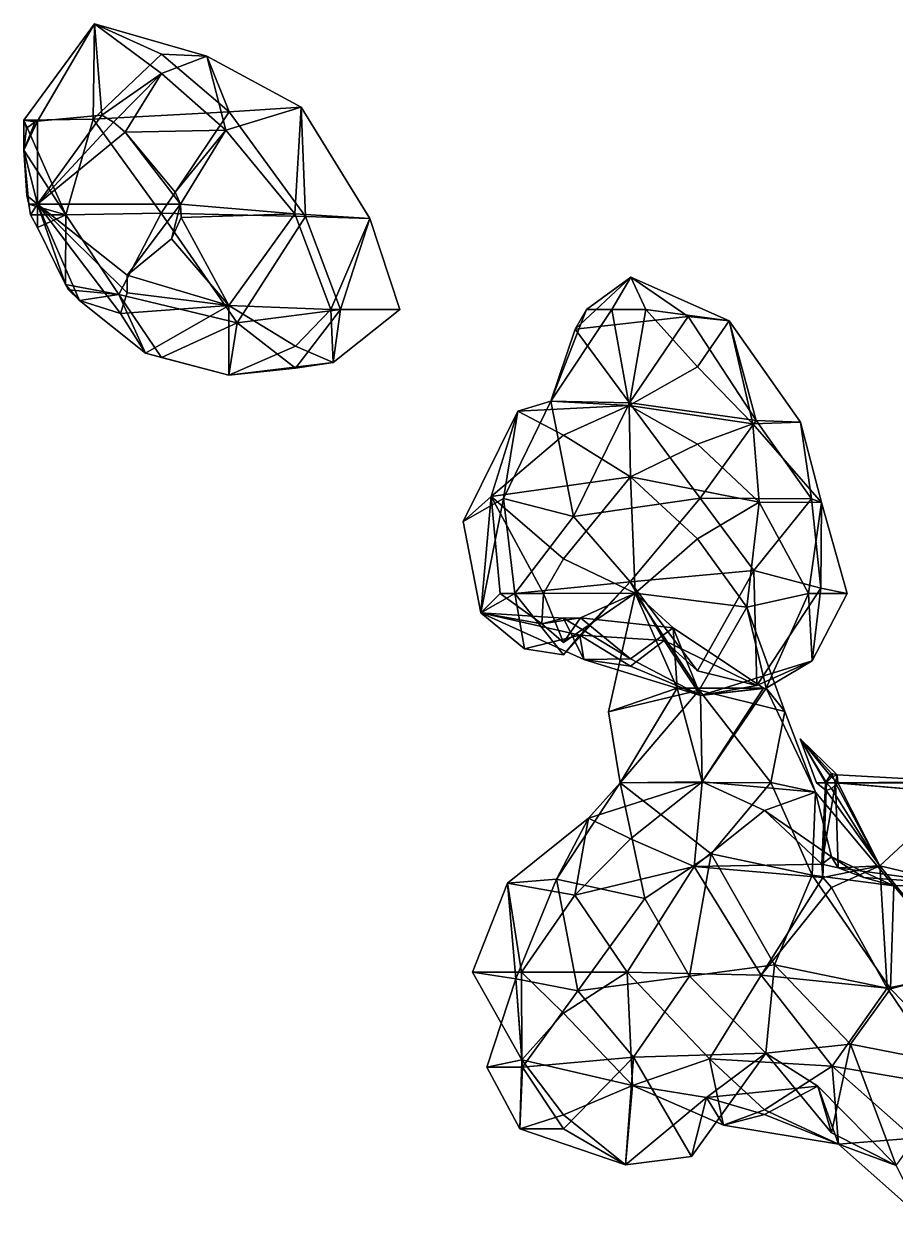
# Model space of a CAD drawing. Extents: x 290095 to 295679, y 4553756 to 4561441.
# Drawn here: x 291217.4 to 291381.3, y 4554316.7 to 4554541.8 of the extents above; entities that cross this region are included whole.
import ezdxf

# ---------------------------------------------------------------- set-up
doc = ezdxf.new("R2010")
doc.units = 0
doc.layers.add('Au_ppm_Pref_-_0_5', color=7, linetype='CONTINUOUS')

msp = doc.modelspace()

# ---------------------------------------------------------------- linework, layer by layer
at = {"layer": 'Au_ppm_Pref_-_0_5'}
for points in [[(291217.45, 4554523.68, 1817.55), (291230.71, 4554541.77, 1817.48), (291220, 4554523.5, 1818.24)], [(291230.46, 4554523.88, 1811.33), (291230.71, 4554541.77, 1817.48), (291217.45, 4554523.68, 1817.55)], [(291220, 4554523.5, 1818.24), (291230.71, 4554541.77, 1817.48), (291232.11, 4554524.6, 1821.11)], [(291230.46, 4554523.88, 1811.33), (291243.35, 4554536.05, 1813.32), (291230.71, 4554541.77, 1817.48)], [(291230.71, 4554541.77, 1817.48), (291243.35, 4554532.46, 1820.35), (291232.11, 4554524.6, 1821.11)], [(291243.35, 4554536.05, 1813.32), (291251.82, 4554535.68, 1817.43), (291230.71, 4554541.77, 1817.48)], [(291243.35, 4554532.46, 1820.35), (291230.71, 4554541.77, 1817.48), (291251.82, 4554535.68, 1817.43)], [(291256.06, 4554525.24, 1811.36), (291243.35, 4554536.05, 1813.32), (291230.46, 4554523.88, 1811.33)], [(291243.35, 4554536.05, 1813.32), (291256.06, 4554525.24, 1811.36), (291251.82, 4554535.68, 1817.43)], [(291251.82, 4554535.68, 1817.43), (291255.44, 4554521.81, 1822.55), (291243.35, 4554532.46, 1820.35)], [(291251.82, 4554535.68, 1817.43), (291269.59, 4554526.13, 1817.44), (291255.44, 4554521.81, 1822.55)], [(291269.59, 4554526.13, 1817.44), (291251.82, 4554535.68, 1817.43), (291256.06, 4554525.24, 1811.36)], [(291234.32, 4554523.28, 1821.55), (291232.11, 4554524.6, 1821.11), (291243.35, 4554532.46, 1820.35)], [(291243.35, 4554532.46, 1820.35), (291236.46, 4554521.39, 1821.94), (291234.32, 4554523.28, 1821.55)], [(291255.44, 4554521.81, 1822.55), (291236.46, 4554521.39, 1821.94), (291243.35, 4554532.46, 1820.35)], [(291232.11, 4554524.6, 1821.11), (291220, 4554507.87, 1817.35), (291220, 4554523.5, 1818.24)], [(291234.32, 4554523.28, 1821.55), (291220, 4554507.87, 1817.35), (291232.11, 4554524.6, 1821.11)], [(291243.28, 4554506.15, 1809.27), (291256.06, 4554525.24, 1811.36), (291230.46, 4554523.88, 1811.33)], [(291270.43, 4554505.54, 1810.82), (291256.06, 4554525.24, 1811.36), (291243.28, 4554506.15, 1809.27)], [(291268.4, 4554506.06, 1823.13), (291255.44, 4554521.81, 1822.55), (291269.59, 4554526.13, 1817.44)], [(291270.43, 4554505.54, 1810.82), (291269.59, 4554526.13, 1817.44), (291256.06, 4554525.24, 1811.36)], [(291269.59, 4554526.13, 1817.44), (291282.54, 4554505.17, 1817.4), (291268.4, 4554506.06, 1823.13)], [(291270.43, 4554505.54, 1810.82), (291282.54, 4554505.17, 1817.4), (291269.59, 4554526.13, 1817.44)], [(291225.31, 4554505.88, 1812.54), (291217.45, 4554523.68, 1817.55), (291217.44, 4554518.03, 1817.51)], [(291217.45, 4554523.68, 1817.55), (291217.95, 4554522.18, 1817.83), (291217.44, 4554518.03, 1817.51)], [(291220, 4554523.5, 1818.24), (291217.44, 4554518.03, 1817.51), (291219.57, 4554523.34, 1818.16)], [(291220, 4554507.87, 1817.35), (291217.44, 4554518.03, 1817.51), (291220, 4554523.5, 1818.24)], [(291219.57, 4554523.34, 1818.16), (291217.44, 4554518.03, 1817.51), (291217.95, 4554522.18, 1817.83)], [(291230.46, 4554523.88, 1811.33), (291217.45, 4554523.68, 1817.55), (291225.31, 4554505.88, 1812.54)], [(291217.45, 4554523.68, 1817.55), (291219.57, 4554523.34, 1818.16), (291217.95, 4554522.18, 1817.83)], [(291219.57, 4554523.34, 1818.16), (291217.45, 4554523.68, 1817.55), (291220, 4554523.5, 1818.24)], [(291234.32, 4554523.28, 1821.55), (291236.46, 4554521.39, 1821.94), (291220, 4554507.87, 1817.35)], [(291225.31, 4554505.88, 1812.54), (291243.28, 4554506.15, 1809.27), (291230.46, 4554523.88, 1811.33)], [(291236.46, 4554521.39, 1821.94), (291246.89, 4554507.87, 1823.59), (291220, 4554507.87, 1817.35)], [(291236.46, 4554521.39, 1821.94), (291255.44, 4554521.81, 1822.55), (291245.9, 4554510.09, 1823.49)], [(291236.46, 4554521.39, 1821.94), (291245.9, 4554510.09, 1823.49), (291246.89, 4554507.87, 1823.59)], [(291246.89, 4554507.87, 1823.59), (291245.9, 4554510.09, 1823.49), (291255.44, 4554521.81, 1822.55)], [(291268.4, 4554506.06, 1823.13), (291246.89, 4554507.87, 1823.59), (291255.44, 4554521.81, 1822.55)], [(291220, 4554507.87, 1817.35), (291217.98, 4554509.47, 1817.12), (291217.44, 4554518.03, 1817.51)], [(291218.35, 4554507.87, 1816.88), (291225.31, 4554505.88, 1812.54), (291217.44, 4554518.03, 1817.51)], [(291217.98, 4554509.47, 1817.12), (291218.35, 4554507.87, 1816.88), (291217.44, 4554518.03, 1817.51)], [(291218.35, 4554507.87, 1816.88), (291217.98, 4554509.47, 1817.12), (291220, 4554507.87, 1817.35)], [(291218.66, 4554505.88, 1816.67), (291218.35, 4554507.87, 1816.88), (291220, 4554507.87, 1817.35)], [(291225.31, 4554505.88, 1812.54), (291218.35, 4554507.87, 1816.88), (291218.66, 4554505.88, 1816.67)], [(291220, 4554503.45, 1816.68), (291218.66, 4554505.88, 1816.67), (291220, 4554507.87, 1817.35)], [(291235.59, 4554487.31, 1820.29), (291227.87, 4554489.75, 1817.66), (291220, 4554507.87, 1817.35)], [(291220, 4554507.87, 1817.35), (291227.87, 4554489.75, 1817.66), (291225.28, 4554492.75, 1817.11)], [(291225.28, 4554492.75, 1817.11), (291220, 4554503.45, 1816.68), (291220, 4554507.87, 1817.35)], [(291236.84, 4554491.15, 1821.37), (291235.59, 4554487.31, 1820.29), (291220, 4554507.87, 1817.35)], [(291236.89, 4554494.47, 1821.89), (291236.84, 4554491.15, 1821.37), (291220, 4554507.87, 1817.35)], [(291236.89, 4554494.47, 1821.89), (291220, 4554507.87, 1817.35), (291246.89, 4554507.87, 1823.59)], [(291245.19, 4554501.36, 1823.5), (291236.89, 4554494.47, 1821.89), (291246.89, 4554507.87, 1823.59)], [(291247.01, 4554505.36, 1823.74), (291245.19, 4554501.36, 1823.5), (291246.89, 4554507.87, 1823.59)], [(291268.4, 4554506.06, 1823.13), (291247.01, 4554505.36, 1823.74), (291246.89, 4554507.87, 1823.59)], [(291220, 4554503.45, 1816.68), (291225.31, 4554505.88, 1812.54), (291218.66, 4554505.88, 1816.67)], [(291225.28, 4554492.75, 1817.11), (291225.31, 4554505.88, 1812.54), (291220, 4554503.45, 1816.68)], [(291235.31, 4554490.87, 1812.3), (291225.31, 4554505.88, 1812.54), (291225.28, 4554492.75, 1817.11)], [(291225.31, 4554505.88, 1812.54), (291235.31, 4554490.87, 1812.3), (291243.28, 4554506.15, 1809.27)], [(291235.31, 4554490.87, 1812.3), (291257.55, 4554485.54, 1811.15), (291243.28, 4554506.15, 1809.27)], [(291270.43, 4554505.54, 1810.82), (291243.28, 4554506.15, 1809.27), (291257.55, 4554485.54, 1811.15)], [(291255.98, 4554488.81, 1822.24), (291245.19, 4554501.36, 1823.5), (291247.01, 4554505.36, 1823.74)], [(291255.98, 4554488.81, 1822.24), (291247.01, 4554505.36, 1823.74), (291268.4, 4554506.06, 1823.13)], [(291255.98, 4554488.81, 1822.24), (291268.4, 4554506.06, 1823.13), (291275.15, 4554488.06, 1820.55)], [(291257.55, 4554485.54, 1811.15), (291276.97, 4554488.06, 1813.46), (291270.43, 4554505.54, 1810.82)], [(291268.4, 4554506.06, 1823.13), (291282.54, 4554505.17, 1817.4), (291275.15, 4554488.06, 1820.55)], [(291270.43, 4554505.54, 1810.82), (291276.97, 4554488.06, 1813.46), (291282.54, 4554505.17, 1817.4)], [(291275.15, 4554488.06, 1820.55), (291282.54, 4554505.17, 1817.4), (291288.18, 4554488.06, 1817.43)], [(291276.97, 4554488.06, 1813.46), (291288.18, 4554488.06, 1817.43), (291282.54, 4554505.17, 1817.4)], [(291245.19, 4554501.36, 1823.5), (291255.98, 4554488.81, 1822.24), (291236.89, 4554494.47, 1821.89)], [(291255.98, 4554488.81, 1822.24), (291236.84, 4554491.15, 1821.37), (291236.89, 4554494.47, 1821.89)], [(291342.38, 4554486.7, 1828.03), (291321.14, 4554484.32, 1827.03), (291331.61, 4554494.15, 1823.69)], [(291323.24, 4554488.06, 1823.37), (291331.61, 4554494.15, 1823.69), (291321.14, 4554484.32, 1827.03)], [(291331.61, 4554494.15, 1823.69), (291323.24, 4554488.06, 1823.37), (291328.04, 4554488.06, 1821.72)], [(291331.61, 4554494.15, 1823.69), (291328.04, 4554488.06, 1821.72), (291334.46, 4554488.06, 1822)], [(291342.38, 4554486.7, 1828.03), (291331.61, 4554494.15, 1823.69), (291350.08, 4554485.91, 1823.37)], [(291350.08, 4554485.91, 1823.37), (291331.61, 4554494.15, 1823.69), (291334.46, 4554488.06, 1822)], [(291225.28, 4554492.75, 1817.11), (291227.87, 4554489.75, 1817.66), (291225.8, 4554491.77, 1817.16)], [(291225.8, 4554491.77, 1817.16), (291235.31, 4554490.87, 1812.3), (291225.28, 4554492.75, 1817.11)], [(291227.87, 4554489.75, 1817.66), (291235.31, 4554490.87, 1812.3), (291225.8, 4554491.77, 1817.16)], [(291227.87, 4554489.75, 1817.66), (291240.31, 4554479.81, 1818.75), (291235.31, 4554490.87, 1812.3)], [(291243.35, 4554479.03, 1814.42), (291257.55, 4554485.54, 1811.15), (291235.31, 4554490.87, 1812.3)], [(291235.31, 4554490.87, 1812.3), (291240.31, 4554479.81, 1818.75), (291243.35, 4554479.03, 1814.42)], [(291255.98, 4554488.81, 1822.24), (291235.59, 4554487.31, 1820.29), (291236.84, 4554491.15, 1821.37)], [(291240.31, 4554479.81, 1818.75), (291227.87, 4554489.75, 1817.66), (291235.59, 4554487.31, 1820.29)], [(291235.59, 4554487.31, 1820.29), (291255.98, 4554488.81, 1822.24), (291240.31, 4554479.81, 1818.75)], [(291255.98, 4554488.81, 1822.24), (291256, 4554475.7, 1817.43), (291240.31, 4554479.81, 1818.75)], [(291255.98, 4554488.81, 1822.24), (291268.55, 4554481.17, 1819.73), (291256, 4554475.7, 1817.43)], [(291255.98, 4554488.81, 1822.24), (291275.15, 4554488.06, 1820.55), (291268.55, 4554481.17, 1819.73)], [(291276.97, 4554488.06, 1813.46), (291257.55, 4554485.54, 1811.15), (291268.55, 4554477.02, 1813.75)], [(291276.97, 4554488.06, 1813.46), (291268.55, 4554477.02, 1813.75), (291275.62, 4554478.07, 1817.43)], [(291275.62, 4554478.07, 1817.43), (291268.55, 4554481.17, 1819.73), (291275.15, 4554488.06, 1820.55)], [(291288.18, 4554488.06, 1817.43), (291275.62, 4554478.07, 1817.43), (291275.15, 4554488.06, 1820.55)], [(291276.97, 4554488.06, 1813.46), (291275.62, 4554478.07, 1817.43), (291288.18, 4554488.06, 1817.43)], [(291316.53, 4554470.8, 1823.82), (291323.24, 4554488.06, 1823.37), (291321.14, 4554484.32, 1827.03)], [(291328.04, 4554488.06, 1821.72), (291323.24, 4554488.06, 1823.37), (291316.53, 4554470.8, 1823.82)], [(291331.31, 4554469.96, 1817.81), (291328.04, 4554488.06, 1821.72), (291316.53, 4554470.8, 1823.82)], [(291342.38, 4554486.7, 1828.03), (291331.36, 4554470.46, 1828.99), (291321.14, 4554484.32, 1827.03)], [(291334.46, 4554488.06, 1822), (291328.04, 4554488.06, 1821.72), (291331.31, 4554469.96, 1817.81)], [(291344.14, 4554477.28, 1821.03), (291334.46, 4554488.06, 1822), (291331.31, 4554469.96, 1817.81)], [(291342.38, 4554486.7, 1828.03), (291355.18, 4554467.13, 1827.53), (291331.36, 4554470.46, 1828.99)], [(291350.08, 4554485.91, 1823.37), (291334.46, 4554488.06, 1822), (291344.14, 4554477.28, 1821.03)], [(291342.38, 4554486.7, 1828.03), (291350.08, 4554485.91, 1823.37), (291355.18, 4554467.13, 1827.53)], [(291256, 4554475.7, 1817.43), (291257.55, 4554485.54, 1811.15), (291243.35, 4554479.03, 1814.42)], [(291268.55, 4554477.02, 1813.75), (291257.55, 4554485.54, 1811.15), (291256, 4554475.7, 1817.43)], [(291331.36, 4554470.46, 1828.99), (291316.53, 4554470.8, 1823.82), (291321.14, 4554484.32, 1827.03)], [(291350.08, 4554485.91, 1823.37), (291344.14, 4554477.28, 1821.03), (291354.58, 4554466.52, 1818.86)], [(291350.08, 4554485.91, 1823.37), (291363.5, 4554466.86, 1823.37), (291355.18, 4554467.13, 1827.53)], [(291363.5, 4554466.86, 1823.37), (291350.08, 4554485.91, 1823.37), (291354.58, 4554466.52, 1818.86)], [(291243.35, 4554479.03, 1814.42), (291240.31, 4554479.81, 1818.75), (291256, 4554475.7, 1817.43)], [(291275.62, 4554478.07, 1817.43), (291256, 4554475.7, 1817.43), (291268.55, 4554481.17, 1819.73)], [(291268.55, 4554477.02, 1813.75), (291256, 4554475.7, 1817.43), (291275.62, 4554478.07, 1817.43)], [(291344.14, 4554477.28, 1821.03), (291331.31, 4554469.96, 1817.81), (291354.58, 4554466.52, 1818.86)], [(291307.65, 4554452.5, 1823.14), (291316.53, 4554470.8, 1823.82), (291320.85, 4554449.12, 1827.31)], [(291316.53, 4554470.8, 1823.82), (291307.65, 4554452.5, 1823.14), (291310.38, 4554468.89, 1818.88)], [(291316.53, 4554470.8, 1823.82), (291310.38, 4554468.89, 1818.88), (291331.31, 4554469.96, 1817.81)], [(291320.85, 4554449.12, 1827.31), (291316.53, 4554470.8, 1823.82), (291331.36, 4554470.46, 1828.99)], [(291331.36, 4554470.46, 1828.99), (291344.65, 4554452.57, 1828.03), (291320.85, 4554449.12, 1827.31)], [(291344.65, 4554452.57, 1828.03), (291331.36, 4554470.46, 1828.99), (291355.18, 4554467.13, 1827.53)], [(291310.38, 4554468.89, 1818.88), (291307.65, 4554452.5, 1823.14), (291300.05, 4554448.16, 1817.43)], [(291310.38, 4554468.89, 1818.88), (291300.05, 4554448.16, 1817.43), (291305.31, 4554452.85, 1811.54)], [(291310.38, 4554468.89, 1818.88), (291305.31, 4554452.85, 1811.54), (291318.95, 4554464.39, 1813.45)], [(291331.31, 4554469.96, 1817.81), (291310.38, 4554468.89, 1818.88), (291318.95, 4554464.39, 1813.45)], [(291331.31, 4554469.96, 1817.81), (291318.95, 4554464.39, 1813.45), (291331.57, 4554456.55, 1810.05)], [(291331.31, 4554469.96, 1817.81), (291331.57, 4554456.55, 1810.05), (291344.14, 4554462.72, 1814)], [(291331.31, 4554469.96, 1817.81), (291344.14, 4554462.72, 1814), (291354.58, 4554466.52, 1818.86)], [(291354.58, 4554466.52, 1818.86), (291344.14, 4554462.72, 1814), (291355.75, 4554451.77, 1811.68)], [(291355.18, 4554467.13, 1827.53), (291365.62, 4554452.43, 1824.74), (291344.65, 4554452.57, 1828.03)], [(291354.58, 4554466.52, 1818.86), (291367.46, 4554451.71, 1817.79), (291363.5, 4554466.86, 1823.37)], [(291367.46, 4554451.71, 1817.79), (291354.58, 4554466.52, 1818.86), (291355.75, 4554451.77, 1811.68)], [(291355.18, 4554467.13, 1827.53), (291363.5, 4554466.86, 1823.37), (291365.62, 4554452.43, 1824.74)], [(291365.62, 4554452.43, 1824.74), (291363.5, 4554466.86, 1823.37), (291367.46, 4554451.71, 1817.79)], [(291318.95, 4554464.39, 1813.45), (291305.31, 4554452.85, 1811.54), (291331.57, 4554456.55, 1810.05)], [(291355.75, 4554451.77, 1811.68), (291344.14, 4554462.72, 1814), (291331.57, 4554456.55, 1810.05)], [(291318.95, 4554441.14, 1809.32), (291331.57, 4554456.55, 1810.05), (291305.31, 4554452.85, 1811.54)], [(291331.57, 4554456.55, 1810.05), (291318.95, 4554441.14, 1809.32), (291332.42, 4554434.66, 1807.33)], [(291332.42, 4554434.66, 1807.33), (291344.14, 4554444.87, 1808.07), (291331.57, 4554456.55, 1810.05)], [(291331.57, 4554456.55, 1810.05), (291344.14, 4554444.87, 1808.07), (291355.75, 4554451.77, 1811.68)], [(291300.05, 4554448.16, 1817.43), (291303.37, 4554430.97, 1817.42), (291305.31, 4554452.85, 1811.54)], [(291300.05, 4554448.16, 1817.43), (291307.65, 4554452.5, 1823.14), (291303.37, 4554430.97, 1817.42)], [(291303.37, 4554430.97, 1817.42), (291307.02, 4554434.61, 1811.49), (291305.31, 4554452.85, 1811.54)], [(291309.76, 4554434.61, 1824.76), (291303.37, 4554430.97, 1817.42), (291307.65, 4554452.5, 1823.14)], [(291315.2, 4554434.61, 1809.73), (291318.95, 4554441.14, 1809.32), (291305.31, 4554452.85, 1811.54)], [(291307.02, 4554434.61, 1811.49), (291315.2, 4554434.61, 1809.73), (291305.31, 4554452.85, 1811.54)], [(291320.85, 4554449.12, 1827.31), (291309.76, 4554434.61, 1824.76), (291307.65, 4554452.5, 1823.14)], [(291331.5, 4554436.8, 1826.85), (291320.85, 4554449.12, 1827.31), (291344.65, 4554452.57, 1828.03)], [(291344.65, 4554452.57, 1828.03), (291354.72, 4554438.92, 1826.92), (291331.5, 4554436.8, 1826.85)], [(291354.72, 4554438.92, 1826.92), (291344.65, 4554452.57, 1828.03), (291365.62, 4554452.43, 1824.74)], [(291367.34, 4554435.63, 1823.14), (291354.72, 4554438.92, 1826.92), (291365.62, 4554452.43, 1824.74)], [(291367.34, 4554435.63, 1823.14), (291365.62, 4554452.43, 1824.74), (291367.46, 4554451.71, 1817.79)], [(291353.41, 4554432.01, 1806.26), (291355.75, 4554451.77, 1811.68), (291344.14, 4554444.87, 1808.07)], [(291353.41, 4554432.01, 1806.26), (291365.04, 4554434.61, 1812.19), (291355.75, 4554451.77, 1811.68)], [(291365.04, 4554434.61, 1812.19), (291367.46, 4554451.71, 1817.79), (291355.75, 4554451.77, 1811.68)], [(291365.04, 4554434.61, 1812.19), (291372.31, 4554434.61, 1817.43), (291367.46, 4554451.71, 1817.79)], [(291367.46, 4554451.71, 1817.79), (291372.31, 4554434.61, 1817.43), (291367.34, 4554435.63, 1823.14)], [(291320.85, 4554449.12, 1827.31), (291331.5, 4554436.8, 1826.85), (291309.76, 4554434.61, 1824.76)], [(291353.41, 4554432.01, 1806.26), (291344.14, 4554444.87, 1808.07), (291332.42, 4554434.66, 1807.33)], [(291318.95, 4554441.14, 1809.32), (291315.2, 4554434.61, 1809.73), (291332.42, 4554434.66, 1807.33)], [(291344.14, 4554420.06, 1828.22), (291331.5, 4554436.8, 1826.85), (291354.72, 4554438.92, 1826.92)], [(291355.33, 4554417.32, 1822.69), (291344.14, 4554420.06, 1828.22), (291354.72, 4554438.92, 1826.92)], [(291355.33, 4554417.32, 1822.69), (291354.72, 4554438.92, 1826.92), (291367.34, 4554435.63, 1823.14)], [(291318.95, 4554423.05, 1827.23), (291309.76, 4554434.61, 1824.76), (291331.5, 4554436.8, 1826.85)], [(291322, 4554426.77, 1822.2), (291318.95, 4554423.05, 1827.23), (291331.5, 4554436.8, 1826.85)], [(291337.9, 4554425.79, 1823.37), (291322, 4554426.77, 1822.2), (291331.5, 4554436.8, 1826.85)], [(291337.9, 4554425.79, 1823.37), (291331.5, 4554436.8, 1826.85), (291344.14, 4554420.06, 1828.22)], [(291311.6, 4554424.22, 1823.37), (291303.37, 4554430.97, 1817.42), (291309.76, 4554434.61, 1824.76)], [(291307.02, 4554434.61, 1811.49), (291303.37, 4554430.97, 1817.42), (291314.89, 4554428.88, 1811.49)], [(291307.02, 4554434.61, 1811.49), (291314.89, 4554428.88, 1811.49), (291315.2, 4554434.61, 1809.73)], [(291311.6, 4554424.22, 1823.37), (291309.76, 4554434.61, 1824.76), (291318.95, 4554423.05, 1827.23)], [(291314.89, 4554428.88, 1811.49), (291318.95, 4554425.38, 1808.42), (291315.2, 4554434.61, 1809.73)], [(291332.42, 4554434.66, 1807.33), (291315.2, 4554434.61, 1809.73), (291318.95, 4554425.38, 1808.42)], [(291322.17, 4554430.05, 1811.49), (291332.42, 4554434.66, 1807.33), (291318.95, 4554425.38, 1808.42)], [(291322.17, 4554430.05, 1811.49), (291339.57, 4554428.14, 1811.49), (291332.42, 4554434.66, 1807.33)], [(291327.43, 4554412.37, 1805.55), (291332.42, 4554434.66, 1807.33), (291340.34, 4554416.79, 1807.35)], [(291332.42, 4554434.66, 1807.33), (291327.43, 4554412.37, 1805.55), (291344.49, 4554416.45, 1803.1)], [(291353.41, 4554432.01, 1806.26), (291332.42, 4554434.66, 1807.33), (291344.49, 4554416.45, 1803.1)], [(291339.57, 4554428.14, 1811.49), (291340.34, 4554416.79, 1807.35), (291332.42, 4554434.66, 1807.33)], [(291353.41, 4554432.01, 1806.26), (291357.05, 4554416.8, 1811.49), (291365.04, 4554434.61, 1812.19)], [(291355.33, 4554417.32, 1822.69), (291367.34, 4554435.63, 1823.14), (291365.7, 4554421.95, 1817.43)], [(291365.7, 4554421.95, 1817.43), (291365.04, 4554434.61, 1812.19), (291357.05, 4554416.8, 1811.49)], [(291365.7, 4554421.95, 1817.43), (291372.31, 4554434.61, 1817.43), (291365.04, 4554434.61, 1812.19)], [(291365.7, 4554421.95, 1817.43), (291367.34, 4554435.63, 1823.14), (291372.31, 4554434.61, 1817.43)], [(291322, 4554426.77, 1822.2), (291303.37, 4554430.97, 1817.42), (291311.6, 4554424.22, 1823.37)], [(291303.37, 4554430.97, 1817.42), (291322, 4554426.77, 1822.2), (291322.78, 4554422.22, 1817.43)], [(291318.95, 4554429.97, 1813.04), (291314.89, 4554428.88, 1811.49), (291303.37, 4554430.97, 1817.42)], [(291322.78, 4554422.22, 1817.43), (291318.95, 4554429.97, 1813.04), (291303.37, 4554430.97, 1817.42)], [(291322.17, 4554430.05, 1811.49), (291314.89, 4554428.88, 1811.49), (291318.95, 4554429.97, 1813.04)], [(291322.17, 4554430.05, 1811.49), (291318.95, 4554425.38, 1808.42), (291314.89, 4554428.88, 1811.49)], [(291331.54, 4554422.31, 1813.33), (291322.17, 4554430.05, 1811.49), (291318.95, 4554429.97, 1813.04)], [(291331.54, 4554422.31, 1813.33), (291318.95, 4554429.97, 1813.04), (291322.78, 4554422.22, 1817.43)], [(291322.17, 4554430.05, 1811.49), (291331.54, 4554422.31, 1813.33), (291339.57, 4554428.14, 1811.49)], [(291360.59, 4554412.42, 1805.55), (291353.41, 4554432.01, 1806.26), (291344.49, 4554416.45, 1803.1)], [(291360.59, 4554412.42, 1805.55), (291357.05, 4554416.8, 1811.49), (291353.41, 4554432.01, 1806.26)], [(291344.72, 4554415.44, 1817.67), (291339.57, 4554428.14, 1811.49), (291331.54, 4554422.31, 1813.33)], [(291356.56, 4554416.79, 1811.49), (291339.57, 4554428.14, 1811.49), (291344.72, 4554415.44, 1817.67)], [(291356.56, 4554416.79, 1811.49), (291340.34, 4554416.79, 1807.35), (291339.57, 4554428.14, 1811.49)], [(291322, 4554426.77, 1822.2), (291311.6, 4554424.22, 1823.37), (291318.95, 4554423.05, 1827.23)], [(291322.78, 4554422.22, 1817.43), (291322, 4554426.77, 1822.2), (291331.54, 4554420.95, 1821.98)], [(291337.9, 4554425.79, 1823.37), (291331.54, 4554420.95, 1821.98), (291322, 4554426.77, 1822.2)], [(291344.72, 4554415.44, 1817.67), (291331.54, 4554420.95, 1821.98), (291337.9, 4554425.79, 1823.37)], [(291355.33, 4554417.32, 1822.69), (291337.9, 4554425.79, 1823.37), (291344.14, 4554420.06, 1828.22)], [(291355.33, 4554417.32, 1822.69), (291344.72, 4554415.44, 1817.67), (291337.9, 4554425.79, 1823.37)], [(291322.78, 4554422.22, 1817.43), (291344.72, 4554415.44, 1817.67), (291331.54, 4554422.31, 1813.33)], [(291331.54, 4554420.95, 1821.98), (291344.72, 4554415.44, 1817.67), (291322.78, 4554422.22, 1817.43)], [(291355.33, 4554417.32, 1822.69), (291365.7, 4554421.95, 1817.43), (291344.72, 4554415.44, 1817.67)], [(291365.7, 4554421.95, 1817.43), (291357.05, 4554416.8, 1811.49), (291344.72, 4554415.44, 1817.67)], [(291340.34, 4554416.79, 1807.35), (291329.6, 4554398.98, 1804.8), (291327.43, 4554412.37, 1805.55)], [(291327.43, 4554412.37, 1805.55), (291329.6, 4554398.98, 1804.8), (291344.49, 4554416.45, 1803.1)], [(291329.6, 4554398.98, 1804.8), (291340.34, 4554416.79, 1807.35), (291345.01, 4554399.15, 1811.77)], [(291329.6, 4554398.98, 1804.8), (291357.92, 4554399.06, 1803.78), (291344.49, 4554416.45, 1803.1)], [(291345.01, 4554399.15, 1811.77), (291340.34, 4554416.79, 1807.35), (291356.56, 4554416.79, 1811.49)], [(291344.49, 4554416.45, 1803.1), (291357.92, 4554399.06, 1803.78), (291360.59, 4554412.42, 1805.55)], [(291344.72, 4554415.44, 1817.67), (291357.05, 4554416.8, 1811.49), (291345.01, 4554399.15, 1811.77)], [(291345.01, 4554399.15, 1811.77), (291356.56, 4554416.79, 1811.49), (291344.72, 4554415.44, 1817.67)], [(291357.05, 4554416.8, 1811.49), (291366.34, 4554397.25, 1810.65), (291345.01, 4554399.15, 1811.77)], [(291366.34, 4554397.25, 1810.65), (291357.05, 4554416.8, 1811.49), (291360.59, 4554412.42, 1805.55)], [(291366.34, 4554397.25, 1810.65), (291360.59, 4554412.42, 1805.55), (291357.92, 4554399.06, 1803.78)], [(291368.43, 4554398.97, 1823.8), (291363.49, 4554407.25, 1823.37), (291369.34, 4554400.05, 1823.73)], [(291368.43, 4554398.97, 1823.8), (291366.53, 4554398.97, 1823.37), (291363.49, 4554407.25, 1823.37)], [(291363.49, 4554407.25, 1823.37), (291370.43, 4554400.51, 1823.37), (291369.34, 4554400.05, 1823.73)], [(291363.49, 4554407.25, 1823.37), (291368.24, 4554398.97, 1822.85), (291369.34, 4554400.73, 1822.79)], [(291363.49, 4554407.25, 1823.37), (291366.53, 4554398.97, 1823.37), (291368.24, 4554398.97, 1822.85)], [(291370.43, 4554400.51, 1823.37), (291363.49, 4554407.25, 1823.37), (291369.34, 4554400.73, 1822.79)], [(291369.34, 4554400.73, 1822.79), (291368.24, 4554398.97, 1822.85), (291370.13, 4554398.97, 1823)], [(291370.43, 4554400.51, 1823.37), (291369.34, 4554400.73, 1822.79), (291370.13, 4554398.97, 1823)], [(291329.6, 4554398.98, 1804.8), (291323.64, 4554392.33, 1811.49), (291317.6, 4554380.86, 1805.62)], [(291329.6, 4554398.98, 1804.8), (291317.6, 4554380.86, 1805.62), (291334.23, 4554377.24, 1802.19)], [(291331.54, 4554388.45, 1813.92), (291323.64, 4554392.33, 1811.49), (291345.01, 4554399.15, 1811.77)], [(291329.6, 4554398.98, 1804.8), (291345.01, 4554399.15, 1811.77), (291323.64, 4554392.33, 1811.49)], [(291329.6, 4554398.98, 1804.8), (291346.69, 4554385.61, 1802.87), (291357.92, 4554399.06, 1803.78)], [(291346.69, 4554385.61, 1802.87), (291329.6, 4554398.98, 1804.8), (291334.23, 4554377.24, 1802.19)], [(291343.52, 4554383.22, 1818.47), (291331.54, 4554388.45, 1813.92), (291345.01, 4554399.15, 1811.77)], [(291343.52, 4554383.22, 1818.47), (291345.01, 4554399.15, 1811.77), (291356.74, 4554393.77, 1815.7)], [(291366.34, 4554397.25, 1810.65), (291356.74, 4554393.77, 1815.7), (291345.01, 4554399.15, 1811.77)], [(291365.74, 4554381.61, 1806.24), (291357.92, 4554399.06, 1803.78), (291346.69, 4554385.61, 1802.87)], [(291366.34, 4554397.25, 1810.65), (291357.92, 4554399.06, 1803.78), (291365.74, 4554381.61, 1806.24)], [(291368.43, 4554398.97, 1823.8), (291368.34, 4554397.55, 1823.37), (291366.53, 4554398.97, 1823.37)], [(291366.53, 4554398.97, 1823.37), (291368.34, 4554397.55, 1823.37), (291368.24, 4554398.97, 1822.85)], [(291368.34, 4554397.55, 1823.37), (291367.57, 4554383.67, 1817.43), (291368.24, 4554398.97, 1822.85)], [(291370.13, 4554398.97, 1823), (291368.24, 4554398.97, 1822.85), (291367.57, 4554383.67, 1817.43)], [(291370.13, 4554398.97, 1823), (291367.57, 4554383.67, 1817.43), (291370.63, 4554382.98, 1817.43)], [(291368.43, 4554398.97, 1823.8), (291369.34, 4554397.92, 1823.72), (291368.34, 4554397.55, 1823.37)], [(291368.43, 4554398.97, 1823.8), (291369.34, 4554400.05, 1823.73), (291370.52, 4554398.97, 1823.93)], [(291368.43, 4554398.97, 1823.8), (291370.52, 4554398.97, 1823.93), (291369.34, 4554397.92, 1823.72)], [(291370.43, 4554400.51, 1823.37), (291370.52, 4554398.97, 1823.93), (291369.34, 4554400.05, 1823.73)], [(291378.44, 4554383.37, 1822.46), (291369.34, 4554397.92, 1823.72), (291370.52, 4554398.97, 1823.93)], [(291394.41, 4554399.16, 1823.37), (291370.43, 4554400.51, 1823.37), (291370.13, 4554398.97, 1823)], [(291394.41, 4554399.16, 1823.37), (291370.13, 4554398.97, 1823), (291394.45, 4554398.97, 1823.33)], [(291393.17, 4554397.04, 1823.37), (291394.45, 4554398.97, 1823.33), (291370.13, 4554398.97, 1823)], [(291393.17, 4554397.04, 1823.37), (291370.13, 4554398.97, 1823), (291378.44, 4554383.37, 1822.46)], [(291378.44, 4554383.37, 1822.46), (291370.13, 4554398.97, 1823), (291370.63, 4554382.98, 1817.43)], [(291394.41, 4554399.16, 1823.37), (291370.52, 4554398.97, 1823.93), (291370.43, 4554400.51, 1823.37)], [(291394.41, 4554399.16, 1823.37), (291394.4, 4554398.97, 1823.44), (291370.52, 4554398.97, 1823.93)], [(291393.17, 4554397.04, 1823.37), (291378.44, 4554383.37, 1822.46), (291370.52, 4554398.97, 1823.93)], [(291393.17, 4554397.04, 1823.37), (291370.52, 4554398.97, 1823.93), (291394.4, 4554398.97, 1823.44)], [(291369.34, 4554385.08, 1816.12), (291356.74, 4554393.77, 1815.7), (291366.34, 4554397.25, 1810.65)], [(291366.34, 4554397.25, 1810.65), (291365.74, 4554381.61, 1806.24), (291381.1, 4554379.63, 1811.87)], [(291369.34, 4554385.08, 1816.12), (291366.34, 4554397.25, 1810.65), (291381.1, 4554379.63, 1811.87)], [(291368.34, 4554397.55, 1823.37), (291367.72, 4554381.15, 1818.2), (291367.57, 4554383.67, 1817.43)], [(291367.72, 4554381.15, 1818.2), (291368.34, 4554397.55, 1823.37), (291378.44, 4554383.37, 1822.46)], [(291378.44, 4554383.37, 1822.46), (291368.34, 4554397.55, 1823.37), (291369.34, 4554397.92, 1823.72)], [(291321.05, 4554377.85, 1815.34), (291308.38, 4554380.1, 1811.49), (291323.64, 4554392.33, 1811.49)], [(291323.64, 4554392.33, 1811.49), (291308.38, 4554380.1, 1811.49), (291317.6, 4554380.86, 1805.62)], [(291331.54, 4554388.45, 1813.92), (291321.05, 4554377.85, 1815.34), (291323.64, 4554392.33, 1811.49)], [(291343.52, 4554383.22, 1818.47), (291356.74, 4554393.77, 1815.7), (291367.57, 4554383.67, 1817.43)], [(291369.34, 4554385.08, 1816.12), (291367.57, 4554383.67, 1817.43), (291356.74, 4554393.77, 1815.7)], [(291331.54, 4554388.45, 1813.92), (291343.52, 4554383.22, 1818.47), (291321.05, 4554377.85, 1815.34)], [(291342.64, 4554362.59, 1801.94), (291346.69, 4554385.61, 1802.87), (291334.23, 4554377.24, 1802.19)], [(291342.64, 4554362.59, 1801.94), (291358.61, 4554364.77, 1805), (291346.69, 4554385.61, 1802.87)], [(291365.74, 4554381.61, 1806.24), (291346.69, 4554385.61, 1802.87), (291358.61, 4554364.77, 1805)], [(291369.34, 4554385.08, 1816.12), (291370.63, 4554382.98, 1817.43), (291367.57, 4554383.67, 1817.43)], [(291369.34, 4554385.08, 1816.12), (291381.1, 4554379.63, 1811.87), (291375.46, 4554381.15, 1814.55)], [(291369.34, 4554385.08, 1816.12), (291375.46, 4554381.15, 1814.55), (291370.63, 4554382.98, 1817.43)], [(291343.52, 4554383.22, 1818.47), (291330.93, 4554363.38, 1817.63), (291321.05, 4554377.85, 1815.34)], [(291356.13, 4554362.82, 1819.12), (291330.93, 4554363.38, 1817.63), (291343.52, 4554383.22, 1818.47)], [(291367.72, 4554381.15, 1818.2), (291343.52, 4554383.22, 1818.47), (291367.57, 4554383.67, 1817.43)], [(291356.13, 4554362.82, 1819.12), (291343.52, 4554383.22, 1818.47), (291367.72, 4554381.15, 1818.2)], [(291367.72, 4554381.15, 1818.2), (291378.44, 4554383.37, 1822.46), (291369.34, 4554379.32, 1818.05)], [(291379.8, 4554360.39, 1819.42), (291369.34, 4554379.32, 1818.05), (291378.44, 4554383.37, 1822.46)], [(291370.63, 4554382.98, 1817.43), (291393.02, 4554379.93, 1817.58), (291378.44, 4554383.37, 1822.46)], [(291393.02, 4554379.93, 1817.58), (291370.63, 4554382.98, 1817.43), (291375.46, 4554381.15, 1814.55)], [(291378.44, 4554383.37, 1822.46), (291394.69, 4554363.34, 1823.23), (291379.8, 4554360.39, 1819.42)], [(291378.44, 4554383.37, 1822.46), (291393.02, 4554379.93, 1817.58), (291394.69, 4554363.34, 1823.23)], [(291308.38, 4554380.1, 1811.49), (291309.98, 4554362.12, 1805.95), (291317.6, 4554380.86, 1805.62)], [(291309.98, 4554362.12, 1805.95), (291321.64, 4554359.85, 1802.05), (291317.6, 4554380.86, 1805.62)], [(291321.64, 4554359.85, 1802.05), (291334.23, 4554377.24, 1802.19), (291317.6, 4554380.86, 1805.62)], [(291369.34, 4554379.32, 1818.05), (291356.13, 4554362.82, 1819.12), (291367.72, 4554381.15, 1818.2)], [(291380.46, 4554360.25, 1807.28), (291365.74, 4554381.61, 1806.24), (291358.61, 4554364.77, 1805)], [(291381.1, 4554379.63, 1811.87), (291365.74, 4554381.61, 1806.24), (291380.46, 4554360.25, 1807.28)], [(291393.02, 4554379.93, 1817.58), (291375.46, 4554381.15, 1814.55), (291381.1, 4554379.63, 1811.87)], [(291311.04, 4554363.34, 1815.22), (291301.82, 4554363.34, 1811.49), (291308.38, 4554380.1, 1811.49)], [(291308.38, 4554380.1, 1811.49), (291301.82, 4554363.34, 1811.49), (291309.98, 4554362.12, 1805.95)], [(291321.05, 4554377.85, 1815.34), (291311.04, 4554363.34, 1815.22), (291308.38, 4554380.1, 1811.49)], [(291356.13, 4554362.82, 1819.12), (291369.34, 4554379.32, 1818.05), (291379.8, 4554360.39, 1819.42)], [(291381.1, 4554379.63, 1811.87), (291380.46, 4554360.25, 1807.28), (291394.44, 4554363.91, 1811.59)], [(291393.02, 4554379.93, 1817.58), (291381.1, 4554379.63, 1811.87), (291394.44, 4554363.91, 1811.59)], [(291321.05, 4554377.85, 1815.34), (291330.93, 4554363.38, 1817.63), (291311.04, 4554363.34, 1815.22)], [(291342.64, 4554362.59, 1801.94), (291334.23, 4554377.24, 1802.19), (291321.64, 4554359.85, 1802.05)], [(291358.61, 4554364.77, 1805), (291342.64, 4554362.59, 1801.94), (291357.02, 4554348.14, 1801.36)], [(291357.02, 4554348.14, 1801.36), (291372.95, 4554349.81, 1804.35), (291358.61, 4554364.77, 1805)], [(291372.95, 4554349.81, 1804.35), (291380.46, 4554360.25, 1807.28), (291358.61, 4554364.77, 1805)], [(291311.04, 4554363.34, 1815.22), (291311.1, 4554346.86, 1811.03), (291301.82, 4554363.34, 1811.49)], [(291301.82, 4554363.34, 1811.49), (291311.1, 4554346.86, 1811.03), (291309.98, 4554362.12, 1805.95)], [(291318.95, 4554355.65, 1814.06), (291311.04, 4554363.34, 1815.22), (291330.93, 4554363.38, 1817.63)], [(291318.95, 4554355.65, 1814.06), (291311.1, 4554346.86, 1811.03), (291311.04, 4554363.34, 1815.22)], [(291330.93, 4554363.38, 1817.63), (291331.91, 4554342.04, 1812.6), (291318.95, 4554355.65, 1814.06)], [(291342.64, 4554362.59, 1801.94), (291321.64, 4554359.85, 1802.05), (291332.13, 4554347.4, 1801.65)], [(291356.13, 4554362.82, 1819.12), (291346.38, 4554347.08, 1815.86), (291330.93, 4554363.38, 1817.63)], [(291330.93, 4554363.38, 1817.63), (291346.38, 4554347.08, 1815.86), (291331.91, 4554342.04, 1812.6)], [(291342.64, 4554362.59, 1801.94), (291332.13, 4554347.4, 1801.65), (291357.02, 4554348.14, 1801.36)], [(291346.38, 4554347.08, 1815.86), (291356.13, 4554362.82, 1819.12), (291369.51, 4554345.71, 1817.4)], [(291369.51, 4554345.71, 1817.4), (291356.13, 4554362.82, 1819.12), (291379.8, 4554360.39, 1819.42)], [(291392.38, 4554341.8, 1819.69), (291379.8, 4554360.39, 1819.42), (291394.69, 4554363.34, 1823.23)], [(291394.44, 4554363.91, 1811.59), (291380.46, 4554360.25, 1807.28), (291394.78, 4554345.57, 1805.37)], [(291304.55, 4554345.52, 1805.55), (291309.98, 4554362.12, 1805.95), (291311.1, 4554346.86, 1811.03)], [(291309.98, 4554362.12, 1805.95), (291304.55, 4554345.52, 1805.55), (291311.2, 4554345.52, 1801.9)], [(291309.98, 4554362.12, 1805.95), (291311.2, 4554345.52, 1801.9), (291321.64, 4554359.85, 1802.05)], [(291369.51, 4554345.71, 1817.4), (291379.8, 4554360.39, 1819.42), (291392.38, 4554341.8, 1819.69)], [(291372.95, 4554349.81, 1804.35), (291394.78, 4554345.57, 1805.37), (291380.46, 4554360.25, 1807.28)], [(291321.64, 4554359.85, 1802.05), (291311.2, 4554345.52, 1801.9), (291332.13, 4554347.4, 1801.65)], [(291318.95, 4554355.65, 1814.06), (291331.91, 4554342.04, 1812.6), (291311.1, 4554346.86, 1811.03)], [(291372.95, 4554349.81, 1804.35), (291357.02, 4554348.14, 1801.36), (291369.34, 4554333.13, 1801.42)], [(291372.95, 4554349.81, 1804.35), (291369.34, 4554333.13, 1801.42), (291381.53, 4554326.99, 1805.32)], [(291372.95, 4554349.81, 1804.35), (291381.53, 4554326.99, 1805.32), (291394.78, 4554345.57, 1805.37)], [(291310.71, 4554333.87, 1805.55), (291304.55, 4554345.52, 1805.55), (291311.1, 4554346.86, 1811.03)], [(291310.71, 4554333.87, 1805.55), (291311.1, 4554346.86, 1811.03), (291318.95, 4554336.56, 1808.54)], [(291331.91, 4554342.04, 1812.6), (291318.95, 4554336.56, 1808.54), (291311.1, 4554346.86, 1811.03)], [(291332.13, 4554347.4, 1801.65), (291311.2, 4554345.52, 1801.9), (291318.95, 4554333.91, 1801.68)], [(291332.13, 4554347.4, 1801.65), (291318.95, 4554333.91, 1801.68), (291330.61, 4554327.1, 1805.32)], [(291343.02, 4554328.7, 1800.48), (291332.13, 4554347.4, 1801.65), (291330.61, 4554327.1, 1805.32)], [(291346.38, 4554347.08, 1815.86), (291349.01, 4554334.58, 1811.49), (291331.91, 4554342.04, 1812.6)], [(291357.02, 4554348.14, 1801.36), (291332.13, 4554347.4, 1801.65), (291343.02, 4554328.7, 1800.48)], [(291345.85, 4554339.8, 1806.66), (291357.02, 4554348.14, 1801.36), (291343.02, 4554328.7, 1800.48)], [(291357.02, 4554348.14, 1801.36), (291345.85, 4554339.8, 1806.66), (291366.8, 4554341.93, 1805.55)], [(291346.38, 4554347.08, 1815.86), (291356.74, 4554337.49, 1814.17), (291349.01, 4554334.58, 1811.49)], [(291346.38, 4554347.08, 1815.86), (291369.51, 4554345.71, 1817.4), (291356.74, 4554337.49, 1814.17)], [(291366.8, 4554341.93, 1805.55), (291369.34, 4554333.13, 1801.42), (291357.02, 4554348.14, 1801.36)], [(291304.55, 4554345.52, 1805.55), (291310.71, 4554333.87, 1805.55), (291311.2, 4554345.52, 1801.9)], [(291310.71, 4554333.87, 1805.55), (291318.95, 4554333.91, 1801.68), (291311.2, 4554345.52, 1801.9)], [(291370.7, 4554330.99, 1810.94), (291356.74, 4554337.49, 1814.17), (291369.51, 4554345.71, 1817.4)], [(291369.51, 4554345.71, 1817.4), (291392.38, 4554341.8, 1819.69), (291384.76, 4554332.17, 1816.38)], [(291369.51, 4554345.71, 1817.4), (291384.76, 4554332.17, 1816.38), (291370.7, 4554330.99, 1810.94)], [(291318.95, 4554336.56, 1808.54), (291331.91, 4554342.04, 1812.6), (291330.61, 4554327.1, 1805.32)], [(291331.91, 4554342.04, 1812.6), (291345.85, 4554339.8, 1806.66), (291330.61, 4554327.1, 1805.32)], [(291349.01, 4554334.58, 1811.49), (291345.85, 4554339.8, 1806.66), (291331.91, 4554342.04, 1812.6)], [(291330.61, 4554327.1, 1805.32), (291345.85, 4554339.8, 1806.66), (291343.02, 4554328.7, 1800.48)], [(291356.74, 4554336.62, 1808.53), (291366.8, 4554341.93, 1805.55), (291345.85, 4554339.8, 1806.66)], [(291349.01, 4554334.58, 1811.49), (291356.74, 4554336.62, 1808.53), (291345.85, 4554339.8, 1806.66)], [(291366.8, 4554341.93, 1805.55), (291356.74, 4554336.62, 1808.53), (291370.7, 4554330.99, 1810.94)], [(291366.8, 4554341.93, 1805.55), (291370.7, 4554330.99, 1810.94), (291381.53, 4554326.99, 1805.32)], [(291366.8, 4554341.93, 1805.55), (291381.53, 4554326.99, 1805.32), (291369.34, 4554333.13, 1801.42)], [(291310.71, 4554333.87, 1805.55), (291318.95, 4554336.56, 1808.54), (291330.61, 4554327.1, 1805.32)], [(291370.7, 4554330.99, 1810.94), (291349.01, 4554334.58, 1811.49), (291356.74, 4554337.49, 1814.17)], [(291349.01, 4554334.58, 1811.49), (291370.7, 4554330.99, 1810.94), (291356.74, 4554336.62, 1808.53)], [(291318.95, 4554333.91, 1801.68), (291310.71, 4554333.87, 1805.55), (291330.61, 4554327.1, 1805.32)], [(291370.7, 4554330.99, 1810.94), (291384.76, 4554332.17, 1816.38), (291386.78, 4554316.73, 1811.49)], [(291370.7, 4554330.99, 1810.94), (291386.78, 4554316.73, 1811.49), (291381.53, 4554326.99, 1805.32)]]:
    msp.add_3dface(points, dxfattribs=at)

doc.saveas('drawing.dxf')
